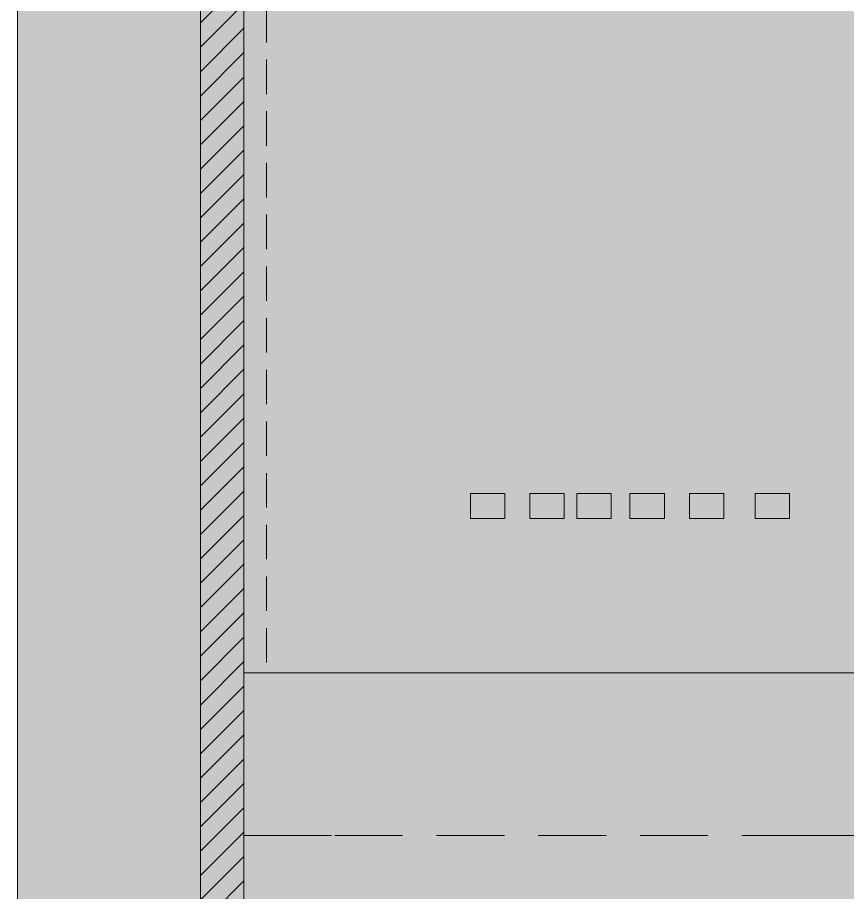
# Model space of a CAD drawing. Header units: millimetres. Extents: x 5622 to 8918, y 2044 to 6634.
# Drawn here: x 8317.6 to 8470.6, y 4041.8 to 4203.1 of the extents above; entities that cross this region are included whole.
import ezdxf

# ---------------------------------------------------------------- set-up
doc = ezdxf.new("R2010")
doc.units = ezdxf.units.MM
doc.linetypes.add('NASCOSTA', pattern=[9.525, 6.35, -3.175])
doc.linetypes.add('TRATTEGGIATA', pattern=[0.75, 0.5, -0.25])
for name, color, linetype, lineweight in [('F_ARREDI', 7, 'Continuous', 5), ('F_COMPLEMENTI', 85, 'Continuous', 5), ('F_MULTI laminato OPACO', 1, 'Continuous', 5), ('F_MULTI laminato OPACO_retino', 1, 'Continuous', 5), ('F_Proiezioni', 253, 'NASCOSTA', 9), ('F_VETRO stratificato_pellilocala satinata', 151, 'Continuous', 5)]:
    doc.layers.add(name, color=color, linetype=linetype, lineweight=lineweight)

# ---------------------------------------------------------------- blocks, each defined once
blk = doc.blocks.new("LIBRERIA_ingresso-living_sez._B.B'")
at = {"layer": 'F_MULTI laminato OPACO_retino', "true_color": 0x636466}
h = blk.add_hatch(color=251, dxfattribs=at)
h.dxf.hatch_style = 1
h.paths.add_polyline_path([(41313.13, 11071.13), (41913.13, 11071.13), (41913.13, 13145.63), (41313.13, 13145.63)])
at = {"layer": 'F_MULTI laminato OPACO_retino', "true_color": 0x939598}
h = blk.add_hatch(color=252, dxfattribs=at)
h.dxf.hatch_style = 1
h.paths.add_polyline_path([(41313.13, 13145.63), (41613.13, 13145.63), (41613.13, 11071.13), (41313.13, 11071.13)])
at = {"layer": 'F_MULTI laminato OPACO', "color": 5}
for points in [[(41313.13, 11071.13), (41913.13, 11071.13), (41913.13, 13145.63), (41313.13, 13145.63)], [(41313.13, 13145.63), (41613.13, 13145.63), (41613.13, 11071.13), (41313.13, 11071.13)]]:
    blk.add_lwpolyline(points, close=True, dxfattribs=at)
at = {"layer": 'F_Proiezioni', "color": 1}
for p, q in [((41354.88, 11726.45), (41354.88, 11489.63)), ((41359.06, 11726.45), (41359.06, 11489.63)), ((41359.06, 11726.45), (41359.06, 11489.63)), ((41359.06, 11726.45), (41359.06, 11489.63)), ((41402.95, 11522.67), (41396.61, 11522.67)), ((41396.61, 11522.67), (41396.61, 11518.05)), ((41402.95, 11518.05), (41402.95, 11522.67)), ((41413.91, 11522.67), (41407.57, 11522.67)), ((41407.57, 11522.67), (41407.57, 11518.05)), ((41413.91, 11518.05), (41413.91, 11522.67)), ((41422.56, 11522.67), (41416.22, 11522.67)), ((41416.22, 11522.67), (41416.22, 11518.05)), ((41422.56, 11518.05), (41422.56, 11522.67)), ((41432.37, 11522.67), (41426.03, 11522.67)), ((41426.03, 11522.67), (41426.03, 11518.05)), ((41432.37, 11518.05), (41432.37, 11522.67)), ((41443.33, 11522.67), (41436.98, 11522.67)), ((41436.98, 11522.67), (41436.98, 11518.05)), ((41443.33, 11518.05), (41443.33, 11522.67)), ((41455.44, 11522.67), (41449.1, 11522.67)), ((41449.1, 11522.67), (41449.1, 11518.05)), ((41455.44, 11518.05), (41455.44, 11522.67)), ((41396.61, 11518.05), (41402.95, 11518.05)), ((41407.57, 11518.05), (41413.91, 11518.05)), ((41416.22, 11518.05), (41422.56, 11518.05)), ((41426.03, 11518.05), (41432.37, 11518.05)), ((41436.98, 11518.05), (41443.33, 11518.05)), ((41449.1, 11518.05), (41455.44, 11518.05)), ((41354.88, 11489.63), (41496.31, 11489.63))]:
    blk.add_line(p, q, dxfattribs=at)
at = {"layer": 'F_Proiezioni', "color": 1, "ltscale": 10}
blk.add_lwpolyline([(41346.88, 13121.63), (41354.88, 13121.63), (41354.88, 11167.63), (41346.88, 11167.63)], close=True, dxfattribs=at)
at = {"layer": 'F_Proiezioni', "color": 1, "ltscale": 25}
blk.add_lwpolyline([(41354.88, 11489.63), (41609.13, 11489.63), (41609.13, 11459.63), (41354.88, 11459.63)], close=True, dxfattribs=at)

msp = doc.modelspace()

# ---------------------------------------------------------------- hatches: boundary and pattern name
at = {"layer": 'F_VETRO stratificato_pellilocala satinata', "ltscale": 10}
h = msp.add_hatch(color=256, dxfattribs=at)
h.dxf.hatch_style = 1
h.paths.add_polyline_path([(8351.313, 5714.327), (8359.313, 5714.327), (8359.313, 3760.327), (8351.313, 3760.327)])
at = {"layer": 'F_VETRO stratificato_pellilocala satinata', "ltscale": 10, "true_color": 0x636466}
h = msp.add_hatch(dxfattribs=at)
h.set_pattern_fill('ANSI31', color=251)
h.set_pattern_definition([(45, (53607.5868, -7323.7995), (-2.24506403, 2.24506403), [])])
h.paths.add_polyline_path([(8351.313, 5714.327), (8359.313, 5714.327), (8359.313, 3760.327), (8351.313, 3760.327)])

# ---------------------------------------------------------------- linework, layer by layer
at = {"layer": 'F_COMPLEMENTI', "linetype": 'NASCOSTA'}
for p, q in [((8359.313, 4319.153), (8359.313, 4082.326)), ((8363.493, 4319.153), (8363.493, 4082.326)), ((8363.493, 4319.153), (8363.493, 4082.326)), ((8363.493, 4319.153), (8363.493, 4082.326)), ((8407.385, 4115.367), (8401.04, 4115.367)), ((8401.04, 4115.367), (8401.04, 4110.75)), ((8407.385, 4110.75), (8407.385, 4115.367)), ((8418.344, 4115.367), (8411.999, 4115.367)), ((8411.999, 4115.367), (8411.999, 4110.75)), ((8418.344, 4110.75), (8418.344, 4115.367)), ((8426.996, 4115.367), (8420.651, 4115.367)), ((8420.651, 4115.367), (8420.651, 4110.75)), ((8426.996, 4110.75), (8426.996, 4115.367)), ((8436.801, 4115.367), (8430.456, 4115.367)), ((8430.456, 4115.367), (8430.456, 4110.75)), ((8436.801, 4110.75), (8436.801, 4115.367)), ((8447.76, 4115.367), (8441.415, 4115.367)), ((8441.415, 4115.367), (8441.415, 4110.75)), ((8447.76, 4110.75), (8447.76, 4115.367)), ((8459.872, 4115.367), (8453.528, 4115.367)), ((8453.528, 4115.367), (8453.528, 4110.75)), ((8459.872, 4110.75), (8459.872, 4115.367)), ((8401.04, 4110.75), (8407.385, 4110.75)), ((8411.999, 4110.75), (8418.344, 4110.75)), ((8420.651, 4110.75), (8426.996, 4110.75)), ((8430.456, 4110.75), (8436.801, 4110.75)), ((8441.415, 4110.75), (8447.76, 4110.75)), ((8453.528, 4110.75), (8459.872, 4110.75)), ((8359.313, 4082.326), (8500.745, 4082.326))]:
    msp.add_line(p, q, dxfattribs=at)
at = {"layer": 'F_MULTI laminato OPACO', "linetype": 'TRATTEGGIATA', "ltscale": 25}
msp.add_lwpolyline([(8359.313, 4082.326), (8613.563, 4082.326), (8613.563, 4052.326), (8359.313, 4052.326)], close=True, dxfattribs=at)
at = {"layer": 'F_VETRO stratificato_pellilocala satinata', "color": 1, "ltscale": 10}
msp.add_lwpolyline([(8351.313, 5714.327), (8359.313, 5714.327), (8359.313, 3760.327), (8351.313, 3760.327)], close=True, dxfattribs=at)

# ---------------------------------------------------------------- block references
at = {"layer": 'F_ARREDI'}
msp.add_blockref("LIBRERIA_ingresso-living_sez._B.B'", (-32995.569, -7407.299), dxfattribs=at)

doc.saveas('drawing.dxf')
